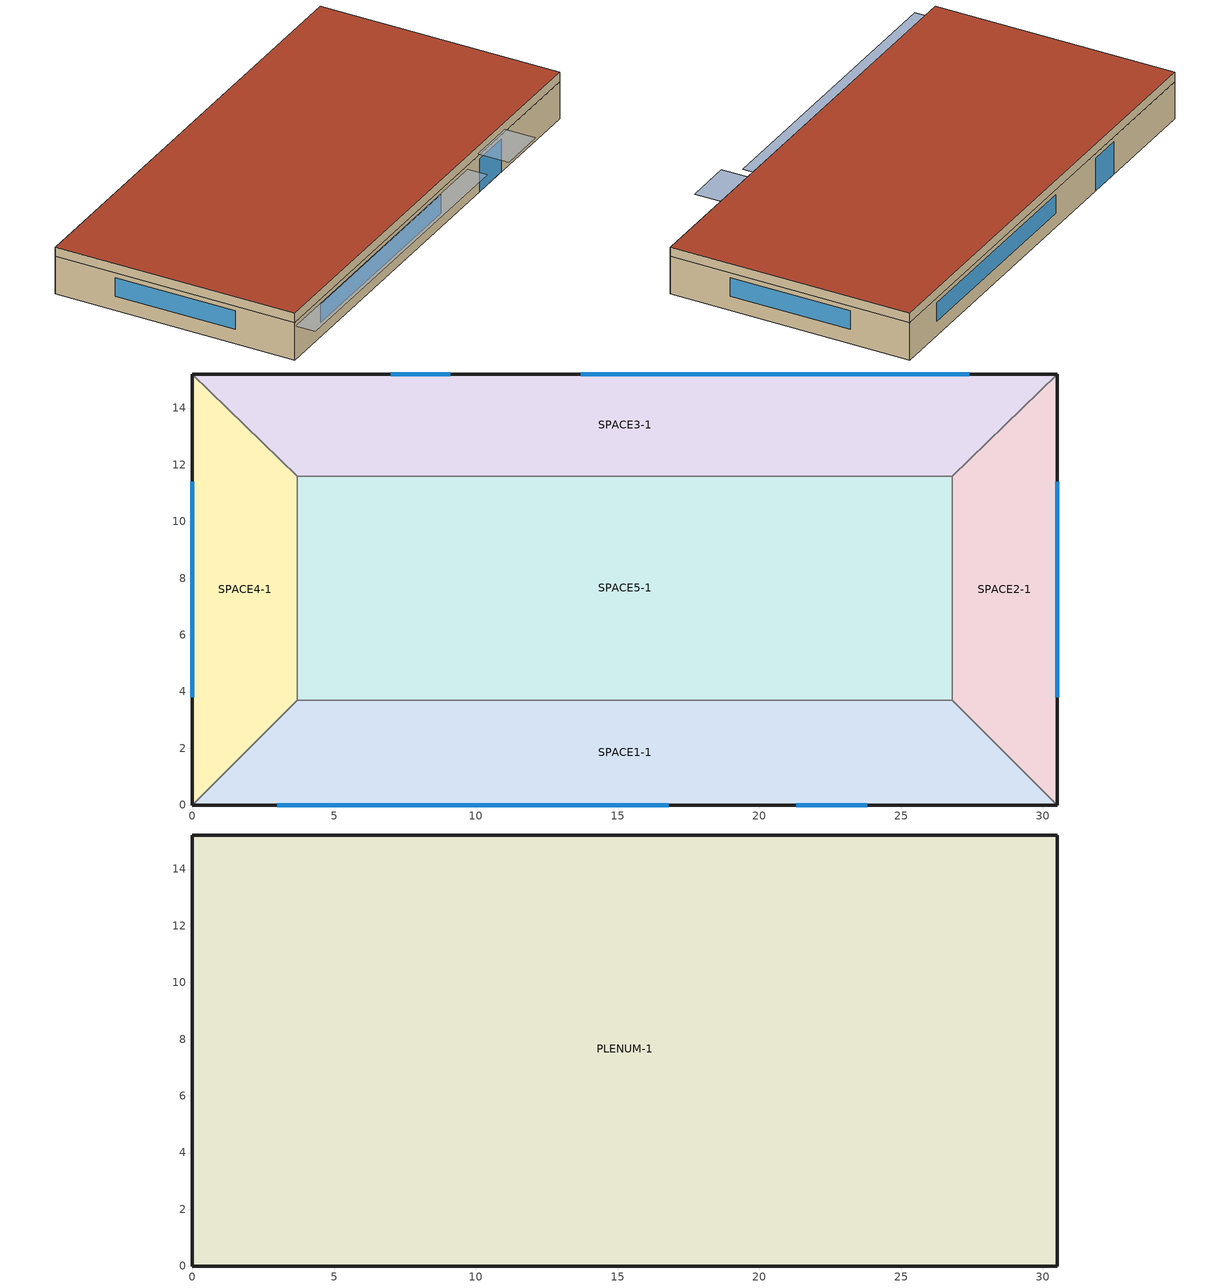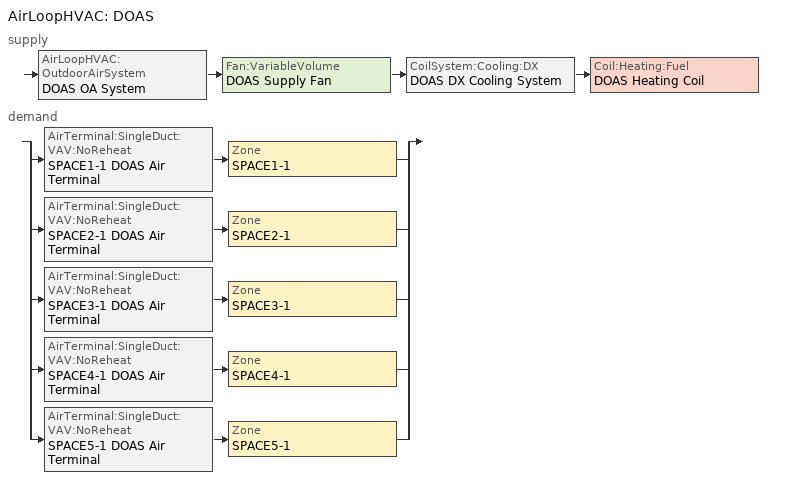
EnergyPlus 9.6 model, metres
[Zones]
SPACE1-1
 floor ground (FLOOR-SLAB-1): 26.8,3.7 30.5,0 0,0 3.7,3.7 z0
 wall outside (WALL-1): 0,0 30.5,0 z0:2.4
 wall to SPACE2-1 (INT-WALL-1): 30.5,0 26.8,3.7 z0:2.4
 wall to SPACE4-1 (INT-WALL-1): 3.7,3.7 0,0 z0:2.4
 wall to SPACE5-1 (INT-WALL-1): 26.8,3.7 3.7,3.7 z0:2.4
 window (Dbl Clr 3mm/13mm Air): 3,0 16.8,0 z0.9:2.1
 window (Sgl Grey 3mm): 21.3,0 23.8,0 z0:2.1
SPACE2-1
 floor ground (FLOOR-SLAB-1): 26.8,11.6 30.5,15.2 30.5,0 26.8,3.7 z0
 wall outside (WALL-1): 30.5,0 30.5,15.2 z0:2.4
 wall to SPACE3-1 (INT-WALL-1): 30.5,15.2 26.8,11.6 z0:2.4
 wall to SPACE5-1 (INT-WALL-1): 26.8,11.6 26.8,3.7 z0:2.4
 window (Dbl Clr 3mm/13mm Air): 30.5,3.8 30.5,11.4 z0.9:2.1
SPACE3-1
 floor ground (FLOOR-SLAB-1): 26.8,11.6 3.7,11.6 0,15.2 30.5,15.2 z0
 wall outside (WALL-1): 30.5,15.2 0,15.2 z0:2.4
 wall to SPACE4-1 (INT-WALL-1): 0,15.2 3.7,11.6 z0:2.4
 wall to SPACE5-1 (INT-WALL-1): 3.7,11.6 26.8,11.6 z0:2.4
 window (Dbl Clr 3mm/13mm Air): 27.4,15.2 13.7,15.2 z0.9:2.1
 window (Sgl Grey 3mm): 9.1,15.2 7,15.2 z0:2.1
SPACE4-1
 floor ground (FLOOR-SLAB-1): 3.7,3.7 0,0 0,15.2 3.7,11.6 z0
 wall outside (WALL-1): 0,15.2 0,0 z0:2.4
 wall to SPACE5-1 (INT-WALL-1): 3.7,3.7 3.7,11.6 z0:2.4
 window (Dbl Clr 3mm/13mm Air): 0,11.4 0,3.8 z0.9:2.1
SPACE5-1
 floor ground (FLOOR-SLAB-1): 26.8,11.6 26.8,3.7 3.7,3.7 3.7,11.6 z0
PLENUM-1
 floor to SPACE1-1 (CLNG-1): 26.8,3.7 30.5,0 0,0 3.7,3.7 z2.4
 floor to SPACE2-1 (CLNG-1): 26.8,11.6 30.5,15.2 30.5,0 26.8,3.7 z2.4
 floor to SPACE3-1 (CLNG-1): 26.8,11.6 3.7,11.6 0,15.2 30.5,15.2 z2.4
 floor to SPACE4-1 (CLNG-1): 3.7,3.7 0,0 0,15.2 3.7,11.6 z2.4
 floor to SPACE5-1 (CLNG-1): 26.8,11.6 26.8,3.7 3.7,3.7 3.7,11.6 z2.4
 wall outside (WALL-1): 0,0 30.5,0 30.5,15.2 0,15.2 0,0 z2.4:3
 roof outside (ROOF-1): 0,15.2 0,0 30.5,0 30.5,15.2 z3
shading: 0,-1.3 0,0 19.8,0 19.8,-1.3 z2.2; 21,-2 21,0 24.1,0 24.1,-2 z2.6
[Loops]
AirLoopHVAC 'DOAS'
 supply: AirLoopHVAC:OutdoorAirSystem 'DOAS OA System' > Fan:VariableVolume 'DOAS Supply Fan' > CoilSystem:Cooling:DX 'DOAS DX Cooling System' > Coil:Heating:Fuel 'DOAS Heating Coil'
 demand: split
  | AirTerminal:SingleDuct:VAV:NoReheat 'SPACE1-1 DOAS Air Terminal' > Zone 'SPACE1-1'
  | AirTerminal:SingleDuct:VAV:NoReheat 'SPACE2-1 DOAS Air Terminal' > Zone 'SPACE2-1'
  | AirTerminal:SingleDuct:VAV:NoReheat 'SPACE3-1 DOAS Air Terminal' > Zone 'SPACE3-1'
  | AirTerminal:SingleDuct:VAV:NoReheat 'SPACE4-1 DOAS Air Terminal' > Zone 'SPACE4-1'
  | AirTerminal:SingleDuct:VAV:NoReheat 'SPACE5-1 DOAS Air Terminal' > Zone 'SPACE5-1'
[Building]
PTAC with DOAS RH Control: North Axis {deg}=30; Terrain=City; Loads Convergence Tolerance Value {W}=0.04; Temperature Convergence Tolerance Value {deltaC}=0.4; Solar Distribution=FullExterior; Maximum Number of Warmup Days=25; Minimum Number of Warmup Days=6
[Site:Location]
CHICAGO_IL_USA TMY2-94846: Latitude {deg}=41.78; Longitude {deg}=-87.75; Time Zone {hr}=-6; Elevation {m}=190
[SizingPeriod:DesignDay] Day of Month=21; Humidity Condition Type=Wetbulb; Barometric Pressure {Pa}=99063; Rain Indicator=No; Snow Indicator=No; Daylight Saving Time Indicator=No; Solar Model Indicator=ASHRAEClearSky
Name | Month | Day Type | Maximum Dry-Bulb Temperature {C} | Daily Dry-Bulb Temperature Range {deltaC} | Wetbulb or DewPoint at Maximum Dry-Bulb {C} | Wind Speed {m/s} | Wind Direction {deg} | Sky Clearness
CHICAGO_IL_USA Annual Heating 99% Design Conditions DB | 1 | WinterDesignDay | -17.3 | 0 | -17.3 | 4.9 | 270 | 0
CHICAGO_IL_USA Annual Cooling 1% Design Conditions DB/MCWB | 7 | SummerDesignDay | 31.5 | 10.7 | 23 | 5.3 | 230 | 1
[Site:GroundTemperature:BuildingSurface]
21.5, 21.4, 21.5, 21.5, 22, 22.9, 23, 23.1, 23.1, 22.2, 21.7, 21.6
[Material] Thermal Absorptance=0.9
Name | Roughness | Thickness {m} | Conductivity {W/m-K} | Density {kg/m3} | Specific Heat {J/kg-K} | Solar Absorptance | Visible Absorptance
RG01 | Rough | 0.0127 | 1.442 | 881 | 1674 | 0.65 | 0.65
BR01 | VeryRough | 0.0095 | 0.162 | 1121 | 1464 | 0.7 | 0.7
IN46 | VeryRough | 0.0762 | 0.023 | 24 | 1590 | 0.5 | 0.5
WD01 | MediumSmooth | 0.0191 | 0.115 | 513 | 1381 | 0.78 | 0.78
PW03 | MediumSmooth | 0.0127 | 0.115 | 545 | 1213 | 0.78 | 0.78
IN02 | Rough | 0.0901 | 0.043 | 10 | 837 | 0.75 | 0.75
GP01 | MediumSmooth | 0.0127 | 0.16 | 801 | 837 | 0.75 | 0.75
GP02 | MediumSmooth | 0.0159 | 0.16 | 801 | 837 | 0.75 | 0.75
CC03 | MediumRough | 0.1016 | 1.31 | 2243 | 837 | 0.65 | 0.65
[Material:NoMass]
MAT-CLNG-1: Roughness=Rough; Thermal Resistance {m2-K/W}=0.652259; Thermal Absorptance=0.65; Solar Absorptance=0.65; Visible Absorptance=0.65
[Material:AirGap]
AL21: Thermal Resistance {m2-K/W}=0.157
[Construction]
ROOF-1: RG01, BR01, IN46, WD01
WALL-1: WD01, PW03, IN02, GP01
CLNG-1: MAT-CLNG-1
FLOOR-SLAB-1: CC03
INT-WALL-1: GP02, AL21, GP02
Dbl Clr 3mm/13mm Air: CLEAR 3MM, AIR 13MM, CLEAR 3MM
Sgl Grey 3mm: GREY 3MM
[WindowMaterial:Gas]
AIR 13MM: Gas Type=Air; Thickness {m}=0.0127
[WindowMaterial:Glazing] Optical Data Type=SpectralAverage; Thickness {m}=0.003; Infrared Transmittance at Normal Incidence=0; Front Side Infrared Hemispherical Emissivity=0.84; Back Side Infrared Hemispherical Emissivity=0.84; Conductivity {W/m-K}=0.9
Name | Solar Transmittance at Normal Incidence | Front Side Solar Reflectance at Normal Incidence | Back Side Solar Reflectance at Normal Incidence | Visible Transmittance at Normal Incidence | Front Side Visible Reflectance at Normal Incidence | Back Side Visible Reflectance at Normal Incidence
CLEAR 3MM | 0.837 | 0.075 | 0.075 | 0.898 | 0.081 | 0.081
GREY 3MM | 0.626 | 0.061 | 0.061 | 0.611 | 0.061 | 0.061
[Zone] Type=1; Multiplier=1
Name | Ceiling Height {m} | Volume {m3}
PLENUM-1 | 0.6096 | 283.2
SPACE1-1; SPACE3-1 | 2.4384 | 239.247
SPACE2-1; SPACE4-1 | 2.4384 | 103.311
SPACE5-1 | 2.4384 | 447.683
[ZoneInfiltration:DesignFlowRate] Schedule=INFIL-SCH; Design Flow Rate Calculation Method=flow/zone; Constant Term Coefficient=0; Temperature Term Coefficient=0; Velocity Term Coefficient=0.2237; Velocity Squared Term Coefficient=0
Name | Zone or ZoneList | Design Flow Rate {m3/s}
SPACE1-1 Infil 1 | SPACE1-1 | 0.0167
SPACE2-1 Infil 1 | SPACE2-1 | 0.00717
SPACE3-1 Infil 1 | SPACE3-1 | 0.0167
SPACE4-1 Infil 1 | SPACE4-1 | 0.00717
SPACE5-1 Infil 1 | SPACE5-1 | 0.031089
[People] Number of People Schedule=OCCUPY-1; Number of People Calculation Method=people; Fraction Radiant=0.3; Activity Level Schedule=ActSchd
Name | Zone or ZoneList | Number of People
SPACE1-1 People 1 | SPACE1-1 | 11
SPACE2-1 People 1 | SPACE2-1 | 5
SPACE3-1 People 1 | SPACE3-1 | 11
SPACE4-1 People 1 | SPACE4-1 | 5
SPACE5-1 People 1 | SPACE5-1 | 20
[Lights] Schedule=LIGHTS-1; Design Level Calculation Method=LightingLevel; Return Air Fraction=0; Fraction Radiant=0.59; Fraction Visible=0.2; Fraction Replaceable=0
Name | Zone or ZoneList | Lighting Level {W}
SPACE1-1 Lights 1 | SPACE1-1 | 1584
SPACE2-1 Lights 1 | SPACE2-1 | 684
SPACE3-1 Lights 1 | SPACE3-1 | 1584
SPACE4-1 Lights 1 | SPACE4-1 | 684
SPACE5-1 Lights 1 | SPACE5-1 | 2964
[ElectricEquipment] Schedule=EQUIP-1; Design Level Calculation Method=EquipmentLevel; Fraction Latent=0; Fraction Radiant=0.3; Fraction Lost=0
Name | Zone or ZoneList | Design Level {W}
SPACE1-1 ElecEq 1 | SPACE1-1 | 1056
SPACE2-1 ElecEq 1 | SPACE2-1 | 456
SPACE3-1 ElecEq 1 | SPACE3-1 | 1056
SPACE4-1 ElecEq 1 | SPACE4-1 | 456
SPACE5-1 ElecEq 1 | SPACE5-1 | 1976
[ThermostatSetpoint:DualSetpoint]
All Zones Dual SP Control: Heating Setpoint Temperature Schedule=Htg-SetP-Sch; Cooling Setpoint Temperature Schedule=Clg-SetP-Sch
[ZoneControl:Thermostat] Control Type Schedule=HVACTemplate-Always 4; Control=All Zones Dual SP Control
Name | Zone or ZoneList
SPACE1-1 Thermostat | SPACE1-1
SPACE2-1 Thermostat | SPACE2-1
SPACE3-1 Thermostat | SPACE3-1
SPACE4-1 Thermostat | SPACE4-1
SPACE5-1 Thermostat | SPACE5-1
[DesignSpecification:OutdoorAir] Outdoor Air Method=flow/person; Outdoor Air Flow per Person {m3/s}=0.00944; Outdoor Air Flow per Zone Floor Area {m3/s-m2}=0; Outdoor Air Flow per Zone {m3/s}=0
SZ DSOA SPACE1-1; SZ DSOA SPACE2-1; SZ DSOA SPACE3-1; SZ DSOA SPACE4-1; SZ DSOA SPACE5-1
[Sizing:Zone] Zone Cooling Design Supply Air Temperature Input Method=SupplyAirTemperature; Zone Cooling Design Supply Air Temperature {C}=14; Zone Cooling Design Supply Air Temperature Difference {delta C}=11.11; Zone Heating Design Supply Air Temperature Input Method=SupplyAirTemperature; Zone Heating Design Supply Air Temperature {C}=50; Zone Cooling Design Supply Air Humidity Ratio {kg-H20/kg-air}=0.008; Zone Heating Design Supply Air Humidity Ratio {kg-H2O/kg-air}=0.008; Cooling Design Air Flow Method=DesignDay; Cooling Design Air Flow Rate {m3/s}=0; Cooling Minimum Air Flow Fraction=0; Heating Design Air Flow Method=DesignDay; Heating Design Air Flow Rate {m3/s}=0; Heating Maximum Air Flow Fraction=0
Name | Design Specification Outdoor Air Object | Design Specification Zone Air Distribution Object
SPACE1-1 | SZ DSOA SPACE1-1 | SZ DSZAD SPACE1-1
SPACE2-1 | SZ DSOA SPACE2-1 | SZ DSZAD SPACE2-1
SPACE3-1 | SZ DSOA SPACE3-1 | SZ DSZAD SPACE3-1
SPACE4-1 | SZ DSOA SPACE4-1 | SZ DSZAD SPACE4-1
SPACE5-1 | SZ DSOA SPACE5-1 | SZ DSZAD SPACE5-1
[DesignSpecification:ZoneAirDistribution] Zone Air Distribution Effectiveness in Cooling Mode=1; Zone Air Distribution Effectiveness in Heating Mode=1
SZ DSZAD SPACE1-1; SZ DSZAD SPACE2-1; SZ DSZAD SPACE3-1; SZ DSZAD SPACE4-1; SZ DSZAD SPACE5-1
[Zone equipment]
SPACE1-1: SPACE1-1 DOAS Air Terminal, SPACE1-1 PTAC
SPACE2-1: SPACE2-1 DOAS Air Terminal, SPACE2-1 PTAC
SPACE3-1: SPACE3-1 DOAS Air Terminal, SPACE3-1 PTAC
SPACE4-1: SPACE4-1 DOAS Air Terminal, SPACE4-1 PTAC
SPACE5-1: SPACE5-1 DOAS Air Terminal, SPACE5-1 PTAC
[AirTerminal:SingleDuct:VAV:NoReheat] Maximum Air Flow Rate {m3/s}=autosize; Zone Minimum Air Flow Input Method=Constant; Constant Minimum Air Flow Fraction=1
SPACE1-1 DOAS Air Terminal; SPACE2-1 DOAS Air Terminal; SPACE3-1 DOAS Air Terminal; SPACE4-1 DOAS Air Terminal; SPACE5-1 DOAS Air Terminal
[ZoneHVAC:PackagedTerminalAirConditioner] Cooling Supply Air Flow Rate {m3/s}=autosize; Heating Supply Air Flow Rate {m3/s}=autosize; Cooling Outdoor Air Flow Rate {m3/s}=0; Heating Outdoor Air Flow Rate {m3/s}=0; No Load Outdoor Air Flow Rate {m3/s}=0; Supply Air Fan Operating Mode Schedule=HVACTemplate-Always 0
Name | Supply Air Fan | Heating Coil | Cooling Coil | Fan Placement
SPACE1-1 PTAC | SPACE1-1 PTAC Supply Fan | SPACE1-1 PTAC Heating Coil | SPACE1-1 PTAC Cooling Coil | DrawThrough
SPACE2-1 PTAC | SPACE2-1 PTAC Supply Fan | SPACE2-1 PTAC Heating Coil | SPACE2-1 PTAC Cooling Coil | DrawThrough
SPACE3-1 PTAC | SPACE3-1 PTAC Supply Fan | SPACE3-1 PTAC Heating Coil | SPACE3-1 PTAC Cooling Coil | BlowThrough
SPACE4-1 PTAC | SPACE4-1 PTAC Supply Fan | SPACE4-1 PTAC Heating Coil | SPACE4-1 PTAC Cooling Coil | BlowThrough
SPACE5-1 PTAC | SPACE5-1 PTAC Supply Fan | SPACE5-1 PTAC Heating Coil | SPACE5-1 PTAC Cooling Coil | DrawThrough
[Fan:OnOff] Availability Schedule=HVACTemplate-Always 1; Fan Efficiency=0.7; Pressure Rise {Pa}=75; Maximum Flow Rate {m3/s}=autosize; Motor Efficiency=0.9; Motor in Airstream Fraction=1
SPACE1-1 PTAC Supply Fan; SPACE2-1 PTAC Supply Fan; SPACE3-1 PTAC Supply Fan; SPACE4-1 PTAC Supply Fan; SPACE5-1 PTAC Supply Fan
[Coil:Cooling:DX:SingleSpeed] Gross Rated Total Cooling Capacity {W}=autosize; Gross Rated Sensible Heat Ratio=autosize; Rated COP=3; Rated Air Volume Flow Rate {m3/s}=autosize; Nominal Time for Condensate Removal to Begin=0; Ratio of Initial Moisture Evaporation Rate and Steady State Latent Capacity=0; Maximum Cycling Rate=0; Latent Capacity Time Constant=0; Condenser Type=AirCooled; Evaporative Condenser Effectiveness=0; Evaporative Condenser Pump Rated Power Consumption=0; Crankcase Heater Capacity=0; Maximum Outdoor Dry-Bulb Temperature for Crankcase Heater Operation=10
Name | Total Cooling Capacity Modifier Curve (function of temperature) | Total Cooling Capacity Modifier Curve (function of flow fraction) | Energy Input Ratio Modifier Curve (function of temperature) | Energy Input Ratio Modifier Curve (function of flow fraction) | Part Load Fraction Correlation (function of part load ratio)
SPACE1-1 PTAC Cooling Coil | SPACE1-1 PTAC Cooling Coil Cap-FT | SPACE1-1 PTAC Cooling Coil Cap-FF | SPACE1-1 PTAC Cooling Coil EIR-FT | SPACE1-1 PTAC Cooling Coil EIR-FF | SPACE1-1 PTAC Cooling Coil Coil PLF
SPACE2-1 PTAC Cooling Coil | SPACE2-1 PTAC Cooling Coil Cap-FT | SPACE2-1 PTAC Cooling Coil Cap-FF | SPACE2-1 PTAC Cooling Coil EIR-FT | SPACE2-1 PTAC Cooling Coil EIR-FF | SPACE2-1 PTAC Cooling Coil Coil PLF
SPACE3-1 PTAC Cooling Coil | SPACE3-1 PTAC Cooling Coil Cap-FT | SPACE3-1 PTAC Cooling Coil Cap-FF | SPACE3-1 PTAC Cooling Coil EIR-FT | SPACE3-1 PTAC Cooling Coil EIR-FF | SPACE3-1 PTAC Cooling Coil Coil PLF
SPACE4-1 PTAC Cooling Coil | SPACE4-1 PTAC Cooling Coil Cap-FT | SPACE4-1 PTAC Cooling Coil Cap-FF | SPACE4-1 PTAC Cooling Coil EIR-FT | SPACE4-1 PTAC Cooling Coil EIR-FF | SPACE4-1 PTAC Cooling Coil Coil PLF
SPACE5-1 PTAC Cooling Coil | SPACE5-1 PTAC Cooling Coil Cap-FT | SPACE5-1 PTAC Cooling Coil Cap-FF | SPACE5-1 PTAC Cooling Coil EIR-FT | SPACE5-1 PTAC Cooling Coil EIR-FF | SPACE5-1 PTAC Cooling Coil Coil PLF
[Coil:Heating:Electric] Efficiency=1; Nominal Capacity of the Coil {W}=autosize
SPACE1-1 PTAC Heating Coil; SPACE2-1 PTAC Heating Coil; SPACE3-1 PTAC Heating Coil; SPACE4-1 PTAC Heating Coil; SPACE5-1 PTAC Heating Coil
[Sizing:System]
DOAS: Type of Load to Size On=VentilationRequirement; Design Outdoor Air Flow Rate {m3/s}=autosize; Central Heating Maximum System Air Flow Ratio=1; Preheat Design Temperature {C}=2; Preheat Design Humidity Ratio {kg-H2O/kg-air}=0.008; Precool Design Temperature {C}=11; Precool Design Humidity Ratio {kg-H2O/kg-air}=0.008; Central Cooling Design Supply Air Temperature {C}=12.8; Central Heating Design Supply Air Temperature {C}=12.2; Type of Zone Sum to Use=NonCoincident; 100% Outdoor Air in Cooling=Yes; 100% Outdoor Air in Heating=Yes; Central Cooling Design Supply Air Humidity Ratio {kg-H2O/kg-air}=0.00924; Central Heating Design Supply Air Humidity Ratio {kg-H2O/kg-air}=0.003; Cooling Supply Air Flow Rate Method=DesignDay; Cooling Supply Air Flow Rate {m3/s}=0; Heating Supply Air Flow Rate Method=DesignDay; Heating Supply Air Flow Rate {m3/s}=0; System Outdoor Air Method=ZoneSum; Zone Maximum Outdoor Air Fraction=1; Cooling Design Capacity Method=CoolingDesignCapacity; Cooling Design Capacity {W}=autosize; Heating Design Capacity Method=HeatingDesignCapacity; Heating Design Capacity {W}=autosize; Central Cooling Capacity Control Method=OnOff
[AirLoopHVAC]
DOAS: Design Supply Air Flow Rate {m3/s}=autosize
[AvailabilityManager:Scheduled]
DOAS Availability: Schedule=OCCUPY-1
[SetpointManager:Scheduled]
Name | Control Variable | Schedule | Setpoint Node or NodeList
DOAS Cooling Supply Air Temp Manager | Temperature | HVACTemplate-Always 12.8 | DOAS Cooling Setpoint Nodes
DOAS Heating Supply Air Temp Manager | Temperature | HVACTemplate-Always 12.2 | DOAS Heating Coil Outlet
DOAS Dehumidification Setpoint Manager | MaximumHumidityRatio | HVACTemplate-Always 0.00924 | DOAS Cooling Coil Outlet
[CoilSystem:Cooling:DX]
DOAS DX Cooling System: Cooling Coil=DOAS Cooling Coil; Dehumidification Control Type=Multimode; Run on Sensible Load=Yes; Run on Latent Load=Yes; Use Outdoor Air DX Cooling Coil=Yes; Outdoor Air DX Cooling Coil Leaving Minimum Air Temperature=2
[Coil:Cooling:DX:TwoStageWithHumidityControlMode]
DOAS Cooling Coil: Number of Capacity Stages=2; Number of Enhanced Dehumidification Modes=1; Normal Mode Stage 1 Coil Performance=DOAS Standard Perf 1; Normal Mode Stage 1+2 Coil Performance=DOAS Standard Perf 1+2; Dehumidification Mode 1 Stage 1 Coil Performance=DOAS Dehumid Perf 1; Dehumidification Mode 1 Stage 1+2 Coil Performance=DOAS Dehumid Perf 1+2
[CoilPerformance:DX:Cooling] Rated Total Cooling Capacity=autosize; Rated Air Flow Rate=autosize; Total Cooling Capacity Function of Flow Fraction Curve=DOAS DX Coil Cap-FF; Energy Input Ratio Function of Flow Fraction Curve=DOAS DX Coil EIR-FF; Part Load Fraction Correlation Curve=DOAS DX Coil PLF
Name | Rated Sensible Heat Ratio | Rated COP | Fraction of Air Flow Bypassed Around Coil | Total Cooling Capacity Function of Temperature Curve | Energy Input Ratio Function of Temperature Curve | Gross Rated Sensible Heat Ratio
DOAS Standard Perf 1 | autosize | 3 | 0.5 | DOAS DX Coil Std Cap-FT | DOAS DX Coil Std EIR-FT
DOAS Standard Perf 1+2 |  | 3 | 0 | DOAS DX Coil Std Cap-FT | DOAS DX Coil Std EIR-FT | autosize
DOAS Dehumid Perf 1 |  | 2.7 | 0.5 | DOAS DX Coil Dehum Cap-FT | DOAS DX Coil Dehum EIR-FT | autosize
DOAS Dehumid Perf 1+2 |  | 2.7 | 0 | DOAS DX Coil Dehum Cap-FT | DOAS DX Coil Dehum EIR-FT | autosize
[Coil:Heating:Fuel]
DOAS Heating Coil: Fuel Type=NaturalGas; Gas Burner Efficiency=0.8; Nominal Capacity of the Coil {W}=autosize; Parasitic Electric Load {W}=0; Part load fraction correlation (function of part load ratio)=DOAS Heating Coil PLF-FPLR; Parasitic Gas Load {W}=0
[Fan:VariableVolume]
DOAS Supply Fan: Availability Schedule=OCCUPY-1; Fan Efficiency=0.7; Pressure Rise {Pa}=1000; Maximum Flow Rate {m3/s}=autosize; Fan Minimum Flow Rate Input Method For Fan Power=Fraction; Minimum Flow Fraction For Fan Power=0; Motor Efficiency=0.9; Motor in Airstream Fraction=1; Fan Power Coefficient 1=0.00153024; Fan Power Coefficient 2=0.00520806; Fan Power Coefficient 3=1.10862; Fan Power Coefficient 4=-0.116356; Fan Power Coefficient 5=0
[Controller:OutdoorAir]
DOAS OA Controller: Minimum Outdoor Air Flow Rate {m3/s}=autosize; Maximum Outdoor Air Flow Rate {m3/s}=autosize; Economizer Control Type=NoEconomizer; Economizer Control Action Type=ModulateFlow; Lockout Type=NoLockout; Minimum Limit Type=ProportionalMinimum
[Schedule:Compact]
OCCUPY-1: Through: 12/31, For: WeekDays SummerDesignDay CustomDay1 CustomDay2, Until: 8:00, 0, Until: 11:00, 1, Until: 12:00, 0.8, Until: 13:00, 0.4, Until: 14:00, 0.8, Until: 18:00, 1, Until: 19:00, 0.5, Until: 21:00, 0.1, Until: 24:00, 0, For: Weekends WinterDesignDay Holiday, Until: 24:00, 0
LIGHTS-1: Through: 12/31, For: WeekDays SummerDesignDay CustomDay1 CustomDay2, Until: 8:00, 0.05, Until: 9:00, 0.9, Until: 10:00, 0.95, Until: 11:00, 1, Until: 12:00, 0.95, Until: 13:00, 0.8, Until: 14:00, 0.9, Until: 18:00, 1, Until: 19:00, 0.6, Until: 21:00, 0.4, Until: 24:00, 0.05, For: Weekends WinterDesignDay Holiday, Until: 24:00, 0.05
EQUIP-1: Through: 12/31, For: WeekDays SummerDesignDay CustomDay1 CustomDay2, Until: 8:00, 0.02, Until: 9:00, 0.4, Until: 14:00, 0.9, Until: 15:00, 0.8, Until: 16:00, 0.7, Until: 18:00, 0.5, Until: 21:00, 0.3, Until: 24:00, 0.02, For: Weekends WinterDesignDay Holiday, Until: 24:00, 0.02
INFIL-SCH: Through: 12/31, For: WeekDays CustomDay1 CustomDay2, Until: 7:00, 1, Until: 21:00, 0, Until: 24:00, 1, For: Weekends Holiday, Until: 24:00, 1, For: SummerDesignDay, Until: 24:00, 1, For: WinterDesignDay, Until: 24:00, 1
ActSchd: Through: 12/31, For: AllDays, Until: 24:00, 117.24
Htg-SetP-Sch: Through: 12/31, For: WeekDays CustomDay1 CustomDay2, Until: 6:00, 13, Until: 7:00, 18, Until: 21:00, 23, Until: 24:00, 13, For: WeekEnds Holiday, Until: 24:00, 13, For: SummerDesignDay, Until: 24:00, 13, For: WinterDesignDay, Until: 24:00, 23
Clg-SetP-Sch: Through: 12/31, For: WeekDays CustomDay1 CustomDay2, Until: 7:00, 32, Until: 21:00, 24, Until: 24:00, 32, For: WeekEnds Holiday, Until: 24:00, 32, For: SummerDesignDay, Until: 24:00, 24, For: WinterDesignDay, Until: 24:00, 32
HVACTemplate-Always 4: Through: 12/31, For: AllDays, Until: 24:00, 4
HVACTemplate-Always 0: Through: 12/31, For: AllDays, Until: 24:00, 0
HVACTemplate-Always 1: Through: 12/31, For: AllDays, Until: 24:00, 1
HVACTemplate-Always 12.8: Through: 12/31, For: AllDays, Until: 24:00, 12.8
HVACTemplate-Always 12.2: Through: 12/31, For: AllDays, Until: 24:00, 12.2
HVACTemplate-Always 0.00924: Through: 12/31, For: AllDays, Until: 24:00, 0.00924
[Curve:Biquadratic]
Name | Coefficient1 Constant | Coefficient2 x | Coefficient3 x**2 | Coefficient4 y | Coefficient5 y**2 | Coefficient6 x*y | Minimum Value of x | Maximum Value of x | Minimum Value of y | Maximum Value of y
SPACE1-1 PTAC Cooling Coil Cap-FT; SPACE2-1 PTAC Cooling Coil Cap-FT; SPACE3-1 PTAC Cooling Coil Cap-FT; SPACE4-1 PTAC Cooling Coil Cap-FT; SPACE5-1 PTAC Cooling Coil Cap-FT | 0.942588 | 0.00954335 | 0.00068377 | -0.0110427 | 5.249e-06 | -9.72e-06 | 12.77778 | 23.88889 | 18 | 46.11111
SPACE1-1 PTAC Cooling Coil EIR-FT; SPACE2-1 PTAC Cooling Coil EIR-FT; SPACE3-1 PTAC Cooling Coil EIR-FT; SPACE4-1 PTAC Cooling Coil EIR-FT; SPACE5-1 PTAC Cooling Coil EIR-FT | 0.342414 | 0.034885 | -0.0006237 | 0.00497722 | 0.000437951 | -0.000728028 | 12.77778 | 23.88889 | 18 | 46.11111
DOAS DX Coil Std Cap-FT | 1.06794 | -0.0312618 | 0.00197431 | -0.00272643 | -5.52654e-05 | -6.31169e-05 | -100 | 100 | -100 | 100
DOAS DX Coil Dehum Cap-FT | 0.59678 | 0.0342166 | 0.000113924 | -0.00375859 | -9.17495e-05 | -8.98373e-05 | -100 | 100 | -100 | 100
DOAS DX Coil Std EIR-FT | 0.17406 | 0.0222815 | -0.000134077 | 0.028298 | 0.0004851 | -0.00167709 | -100 | 100 | -100 | 100
DOAS DX Coil Dehum EIR-FT | 0.435348 | 0.00401564 | 0.000604235 | 0.015824 | 0.000747287 | -0.00177974 | -100 | 100 | -100 | 100
[Curve:Quadratic]
Name | Coefficient1 Constant | Coefficient2 x | Coefficient3 x**2 | Minimum Value of x | Maximum Value of x
SPACE1-1 PTAC Cooling Coil Cap-FF; SPACE2-1 PTAC Cooling Coil Cap-FF; SPACE3-1 PTAC Cooling Coil Cap-FF; SPACE4-1 PTAC Cooling Coil Cap-FF; SPACE5-1 PTAC Cooling Coil Cap-FF; DOAS DX Coil Cap-FF | 0.8 | 0.2 | 0 | 0.5 | 1.5
SPACE1-1 PTAC Cooling Coil EIR-FF; SPACE2-1 PTAC Cooling Coil EIR-FF; SPACE3-1 PTAC Cooling Coil EIR-FF; SPACE4-1 PTAC Cooling Coil EIR-FF; SPACE5-1 PTAC Cooling Coil EIR-FF; DOAS DX Coil EIR-FF | 1.1552 | -0.1808 | 0.0256 | 0.5 | 1.5
SPACE1-1 PTAC Cooling Coil Coil PLF; SPACE2-1 PTAC Cooling Coil Coil PLF; SPACE3-1 PTAC Cooling Coil Coil PLF; SPACE4-1 PTAC Cooling Coil Coil PLF; SPACE5-1 PTAC Cooling Coil Coil PLF; DOAS DX Coil PLF | 0.85 | 0.15 | 0 | 0 | 1
[Curve:Cubic]
DOAS Heating Coil PLF-FPLR: Coefficient1 Constant=0.8; Coefficient2 x=0.2; Coefficient3 x**2=0; Coefficient4 x**3=0; Minimum Value of x=0; Maximum Value of x=1
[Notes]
HVACTemplate-5ZonePTAC-DOAS.idf
Basic file description:  1 story building divided into 4 exterior and one interior conditioned zones and return plenum
illustrates the use of HVACTemplate objects to define zone thermostats and
PTAC (packaged terminal air conditioner) units with electric heat and a dedicated
outdoor air system (DOAS) with gas heat and dehumidification controls.
Highlights:              HVACTemplate PTACs with DOAS.
Simulation Location/Run: CHICAGO_IL_USA TMY2-94846, 2 design days, 2 run periods,
Run Control executes the run periods using the weather file
Location:                Chicago, IL
Design Days:             CHICAGO_IL_USA Annual Heating 99% Design Conditions DB, MaxDB= -17.3°C
CHICAGO_IL_USA Annual Cooling 1% Design Conditions, MaxDB=  31.5°C MCWB=  23.0°C
Run Period (Weather File): Winter 1/14, Summer 7/7, CHICAGO_IL_USA TMY2-94846
Run Control:             Zone and System sizing with weather file run control (no design days run)
Building: Single floor rectangular building 100 ft x 50 ft. 5 zones - 4 exterior, 1 interior, zone height 8 feet.
Exterior zone depth is 12 feet. There is a 2 foot high return plenum: the overall building height is
10 feet. There are windows on all 4 facades; the south and north facades have glass doors.
The south facing glass is shaded by overhangs. The walls are woodshingle over plywood, R11 insulation,
and gypboard. The roof is a gravel built up roof with R-3 mineral board insulation and plywood sheathing.
The windows are of various single and double pane construction with 3mm and 6mm glass and either 6mm or
13mm argon or air gap.  The window to wall ratio is approximately 0.29.
The south wall and door have overhangs.
The building is oriented 30 degrees east of north.
Floor Area:        463.6 m2 (5000 ft2)
Number of Stories: 1
Zone Description Details:
Internal gains description:     lighting is 1.5 watts/ft2, office equip is 1.0 watts/ft2. There is 1 occupant
per 100 ft2 of floor area. The infiltration is 0.25 air changes per hour.
Interzone Surfaces:             6 interzone surfaces (see diagram)
Internal Mass:                  None
Windows:                        4 ea.: 1) Double pane clear, 3mm glass, 13mm air gap
2) Double pane clear, 3mm glass, 13mm argon gap
3) Double pane clear, 6mm glass, 6mm air gap
4) Double pane lowE,  6mm lowE glass outside, 6mm air gap, 6mm clear glass
Doors:                          2 ea.:    Single pane grey,  3mm glass
Detached Shading:               None
Daylight:                       None
Natural Ventilation:            None
Compact Schedules:              Yes
HVAC:                           PTAC (packaged terminal air conditioner) systems with electric heating coils
and dedicated outdoor air system with gas heat and multimode DX cooling coil
with dehumidification controls.  All equipment is autosized.
Zonal Equipment:                Yes
Central Air Handling Equipment: Yes
System Equipment Autosize:      Yes
Purchased Cooling:              None
Purchased Heating:              None
Coils:                          Yes
Pumps:                          Yes
Boilers:                        None
Chillers:                       None
Standard Reports:               All
Timestep or Hourly Variables:   Hourly
Time bins Report:               None
HTML Report:                    Yes
Environmental Emissions:        None
Utility Tariffs:                None
